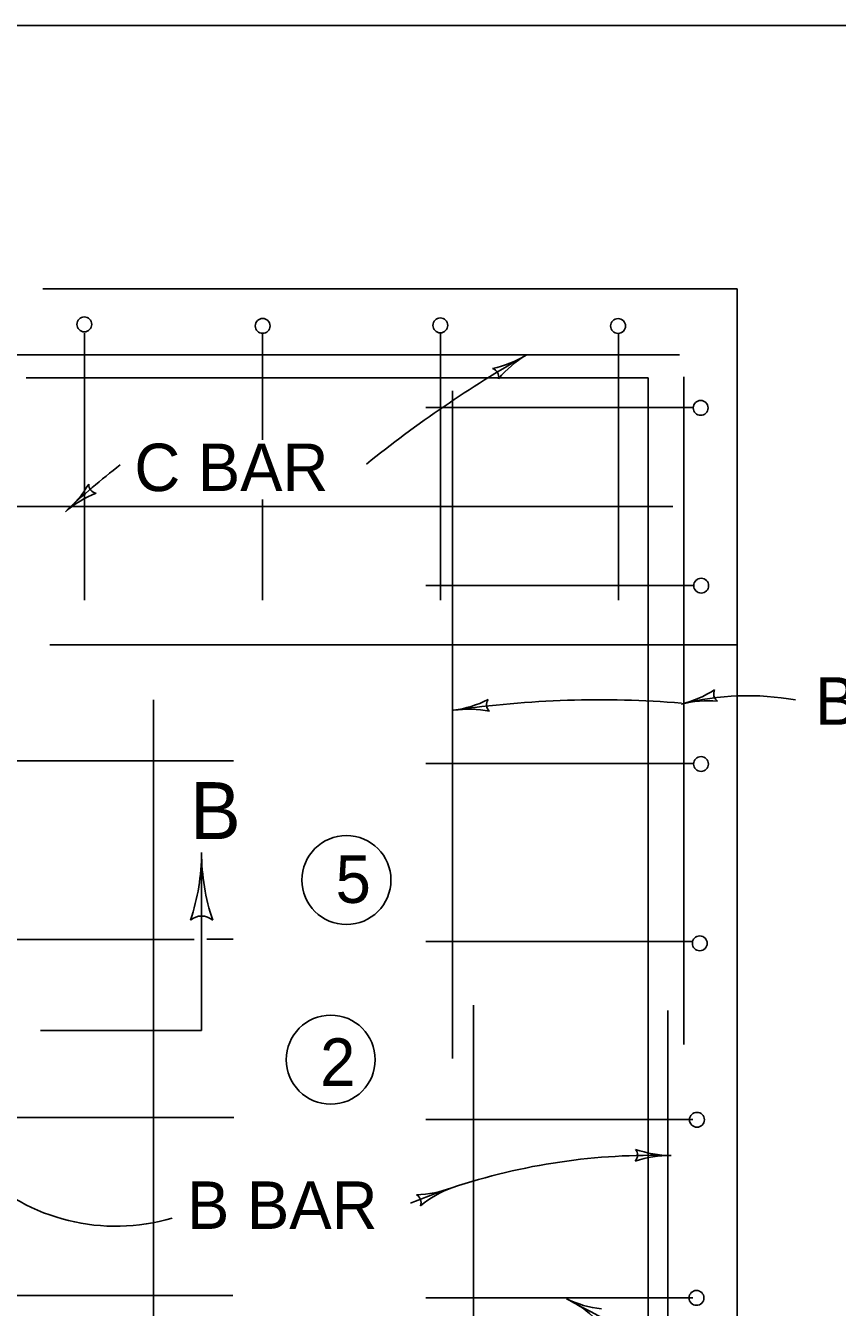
# Model space of a CAD drawing. Extents: x 1007 to 1035.5, y 1000.5 to 1021.5.
# Drawn here: x 1015 to 1018.42, y 1016.1 to 1021.5 of the extents above; entities that cross this region are included whole.
import ezdxf

# ---------------------------------------------------------------- set-up
doc = ezdxf.new("R2010")
doc.units = 0
for name, color, linetype in [('Level 1', 7, 'Continuous'), ('Level 10', 7, 'Continuous'), ('Level 11', 7, 'Continuous'), ('Level 2', 7, 'Continuous')]:
    doc.layers.add(name, color=color, linetype=linetype)

msp = doc.modelspace()

# ---------------------------------------------------------------- linework, layer by layer
at = {"layer": 'Level 1'}
for p, q in [((1015.0742, 1020.3921), (1017.999, 1020.3921)), ((1017.999, 1020.3921), (1017.999, 1014.1421)), ((1015.0033, 1020.0171), (1017.624, 1020.0171)), ((1017.624, 1020.0171), (1017.624, 1014.5171)), ((1017.999, 1018.8921), (1015.1026, 1018.8921)), ((1015.7423, 1017.2671), (1015.7423, 1018.0171)), ((1015.7423, 1017.2671), (1015.0636, 1017.2671))]:
    msp.add_line(p, q, dxfattribs=at)
for centre in [(1016.3526, 1017.9014), (1016.2863, 1017.1447)]:
    msp.add_circle(centre, 0.1875, dxfattribs=at)
for centre, radius, start, end in [((1019.6133, 1015.7199), 5.0559, 119.6883, 128.9245), ((1016.8657, 1020.5126), 0.4687, 282.6522, 301.299), ((1017.3528, 1019.7116), 0.4687, 121.3051, 139.9739), ((1017.3528, 1019.7116), 0.4687, 121.2929, 121.3051), ((1016.9569, 1020.0195), 0.0375, 350.0797, 72.1964), ((1017.1938, 1017.3123), 2.9467, 127.5064, 133.4167), ((1014.8644, 1019.8093), 0.4688, 310.4615, 329.1303), ((1015.4728, 1019.096), 0.4688, 111.8087, 130.4554), ((1015.3042, 1019.5683), 0.0375, 179.2361, 261.3528), ((1014.8644, 1019.8093), 0.4688, 310.4493, 310.4615), ((1016.7403, 1019.0808), 0.4688, 277.7848, 296.4536), ((1017.4197, 1014.3237), 4.3367, 85.4419, 98.1655), ((1016.9804, 1018.6405), 0.0375, 146.5594, 228.6761), ((1017.6494, 1019.0968), 0.4688, 284.1986, 302.8673), ((1018.044, 1017.5555), 1.1222, 79.7033, 104.4308), ((1017.8793, 1018.1879), 0.4688, 85.5457, 104.1924), ((1017.9372, 1018.686), 0.0375, 152.9732, 235.0898), ((1016.7403, 1019.0808), 0.4688, 277.7726, 277.7848), ((1016.8672, 1018.152), 0.4688, 79.132, 97.7787), ((1017.6494, 1019.0968), 0.4688, 284.1863, 284.1986), ((1014.8517, 1018.0171), 0.8906, 341.3472, 359.9939), ((1016.633, 1018.0171), 0.8906, 179.9878, 180), ((1016.633, 1018.0171), 0.8906, 180, 198.6688), ((1015.7422, 1017.6784), 0.0713, 48.7746, 130.8913), ((1017.5416, 1016.7428), 0.0375, 318.1606, 40.2773), ((1017.7249, 1017.2096), 0.4688, 250.7331, 269.3799), ((1017.6396, 1014.0784), 2.6636, 88.2744, 108.4495), ((1017.7148, 1016.2721), 0.4688, 89.386, 108.0548), ((1017.7148, 1016.2721), 0.4688, 89.3737, 89.386), ((1015.3809, 1017.2793), 0.8362, 225.863, 286.5116), ((1017.6396, 1014.0784), 2.6636, 108.4495, 112.4457), ((1016.6328, 1017.0443), 0.4687, 271.8069, 290.4536), ((1016.6328, 1017.0443), 0.4687, 271.8069, 290.4536), ((1016.9605, 1016.166), 0.4687, 110.4598, 129.1285), ((1016.9605, 1016.166), 0.4687, 110.4598, 129.1285), ((1016.9605, 1016.166), 0.4687, 110.4475, 110.4598), ((1016.9605, 1016.166), 0.4687, 110.4475, 110.4598), ((1016.6296, 1016.5429), 0.0375, 339.2344, 61.351), ((1016.6296, 1016.5429), 0.0375, 339.2344, 61.351), ((1017.4822, 1016.5602), 0.4688, 244.4839, 244.4962), ((1023.2104, 1027.1608), 12.5174, 241.72266, 247.26965), ((1017.4822, 1016.5602), 0.4688, 244.4962, 263.1649), ((1017.0786, 1015.7141), 0.4688, 45.8433, 64.49)]:
    msp.add_arc(centre, radius, start, end, dxfattribs=at)
at = {"layer": 'Level 10'}
msp.add_line((1007, 1021.5), (1035.5, 1021.5), dxfattribs=at)
at = {"layer": 'Level 11'}
msp.add_lwpolyline([(1007, 1000.5), (1035.5, 1000.5), (1035.5, 1021.5), (1007, 1021.5)], close=True, dxfattribs=at)
msp.add_lwpolyline([(1007, 1000.5), (1035.5, 1000.5), (1035.5, 1021.5), (1007, 1021.5)], close=True, dxfattribs=at)
at = {"layer": 'Level 2'}
for p, q in [((1015.249, 1020.2046), (1015.249, 1019.0796)), ((1015.999, 1020.2046), (1015.999, 1019.755)), ((1016.749, 1020.2046), (1016.749, 1019.0796)), ((1017.499, 1020.2046), (1017.499, 1019.0796)), ((1017.7558, 1020.1134), (1014.1933, 1020.1134)), ((1017.7734, 1020.0208), (1017.7734, 1017.2083)), ((1016.7994, 1019.9625), (1016.7994, 1017.15)), ((1017.8115, 1019.8921), (1016.6865, 1019.8921)), ((1017.7271, 1019.4742), (1014.1646, 1019.4742)), ((1015.999, 1019.5038), (1015.999, 1019.0796)), ((1017.8115, 1019.1421), (1016.6865, 1019.1421)), ((1015.5402, 1018.6608), (1015.5402, 1015.8483)), ((1014.7518, 1018.4041), (1015.8768, 1018.4041)), ((1017.8115, 1018.3921), (1016.6865, 1018.3921)), ((1014.7494, 1017.6507), (1015.7112, 1017.6507)), ((1015.7647, 1017.6518), (1015.8754, 1017.6518)), ((1017.8115, 1017.6421), (1016.6865, 1017.6421)), ((1016.8884, 1017.3738), (1016.8884, 1014.5613)), ((1017.7069, 1017.3518), (1017.7069, 1014.5393)), ((1014.7529, 1016.9018), (1015.8779, 1016.9018)), ((1017.8115, 1016.8921), (1016.6865, 1016.8921)), ((1014.7494, 1016.1508), (1015.8744, 1016.1508)), ((1017.8115, 1016.1421), (1016.6865, 1016.1421))]:
    msp.add_line(p, q, dxfattribs=at)
for centre in [(1015.2483, 1020.2416), (1015.9999, 1020.2355), (1016.7481, 1020.2374), (1017.497, 1020.2351), (1017.8447, 1019.8901), (1017.847, 1019.141), (1017.8464, 1018.39), (1017.8412, 1017.6347), (1017.8291, 1016.8915), (1017.8273, 1016.1415)]:
    msp.add_circle(centre, 0.0313, dxfattribs=at)

# ---------------------------------------------------------------- texts
at = {"layer": 'Level 1'}
for s, height, p in [('C BAR', 0.2, (1015.4592, 1019.5394)), ('B BAR', 0.2, (1018.3268, 1018.5553)), ('B', 0.24, (1015.6933, 1018.0736)), ('5', 0.2, (1016.3068, 1017.8049)), ('2', 0.2, (1016.2415, 1017.0345)), ('B BAR', 0.2, (1015.6808, 1016.4319))]:
    msp.add_text(s, height=height, dxfattribs=at).set_placement(p)

doc.saveas('drawing.dxf')
